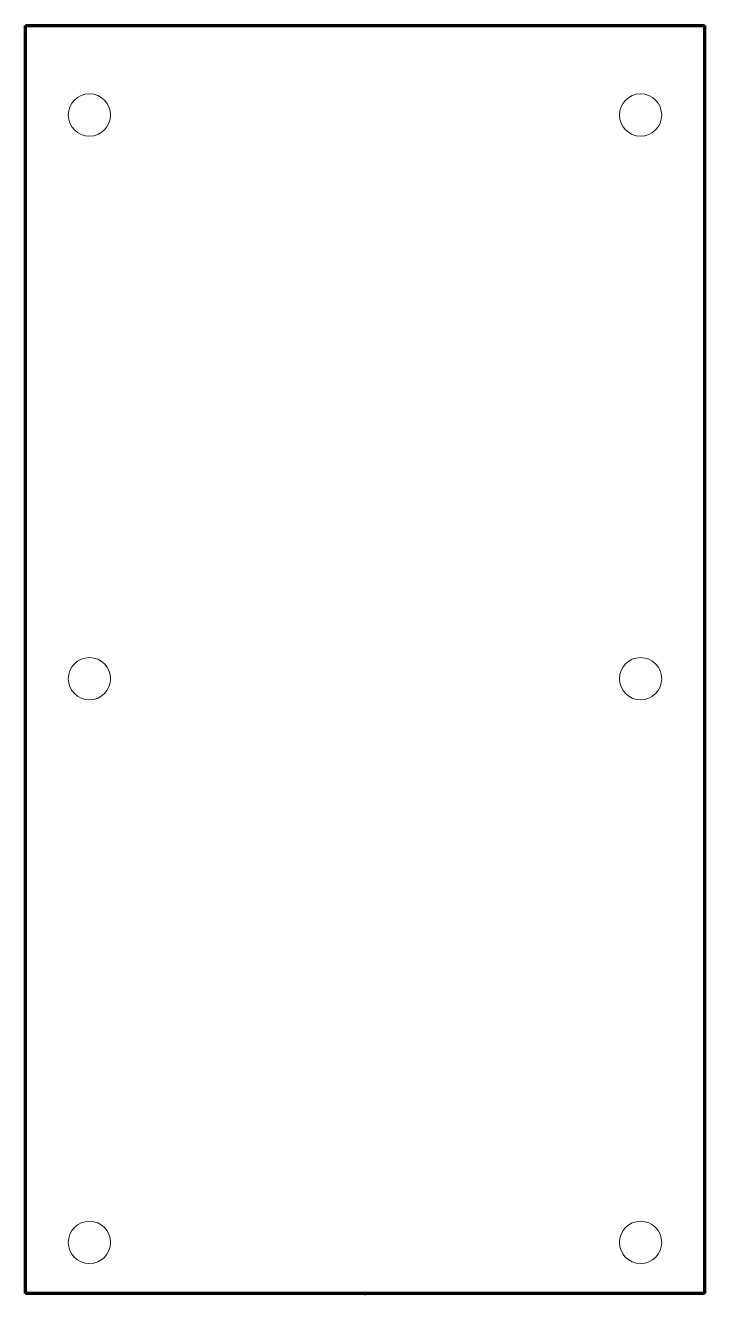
# Model space of a CAD drawing. Header units: millimetres. Extents: x -26.5 to 26.5, y 0 to 99.
import ezdxf

# ---------------------------------------------------------------- set-up
doc = ezdxf.new("R2010")
doc.units = ezdxf.units.MM
doc.layers.add('1', color=7, linetype='Continuous', true_color=0xffffff)
doc.layers.add('61', color=7, linetype='Continuous', true_color=0xffffff)

msp = doc.modelspace()

# ---------------------------------------------------------------- linework, layer by layer
at = {"layer": '1', "color": 173, "linetype": 'Continuous', "lineweight": 70}
for p, q in [((-26.5, 0), (-26.5, 99)), ((-26.5, 99), (26.5, 99)), ((26.5, 99), (26.5, 0)), ((26.5, 0), (-26.5, 0))]:
    msp.add_line(p, q, dxfattribs=at)
at = {"layer": '1', "color": 3, "linetype": 'Continuous', "lineweight": 18}
for centre in [(-21.5, 92), (21.5, 92), (-21.5, 48), (21.5, 48), (-21.5, 4), (21.5, 4)]:
    msp.add_circle(centre, 1.65, dxfattribs=at)
at = {"layer": '61', "color": 23, "linetype": 'Continuous', "lineweight": 70}
msp.add_point((0, 0), dxfattribs=at)

doc.saveas('drawing.dxf')
